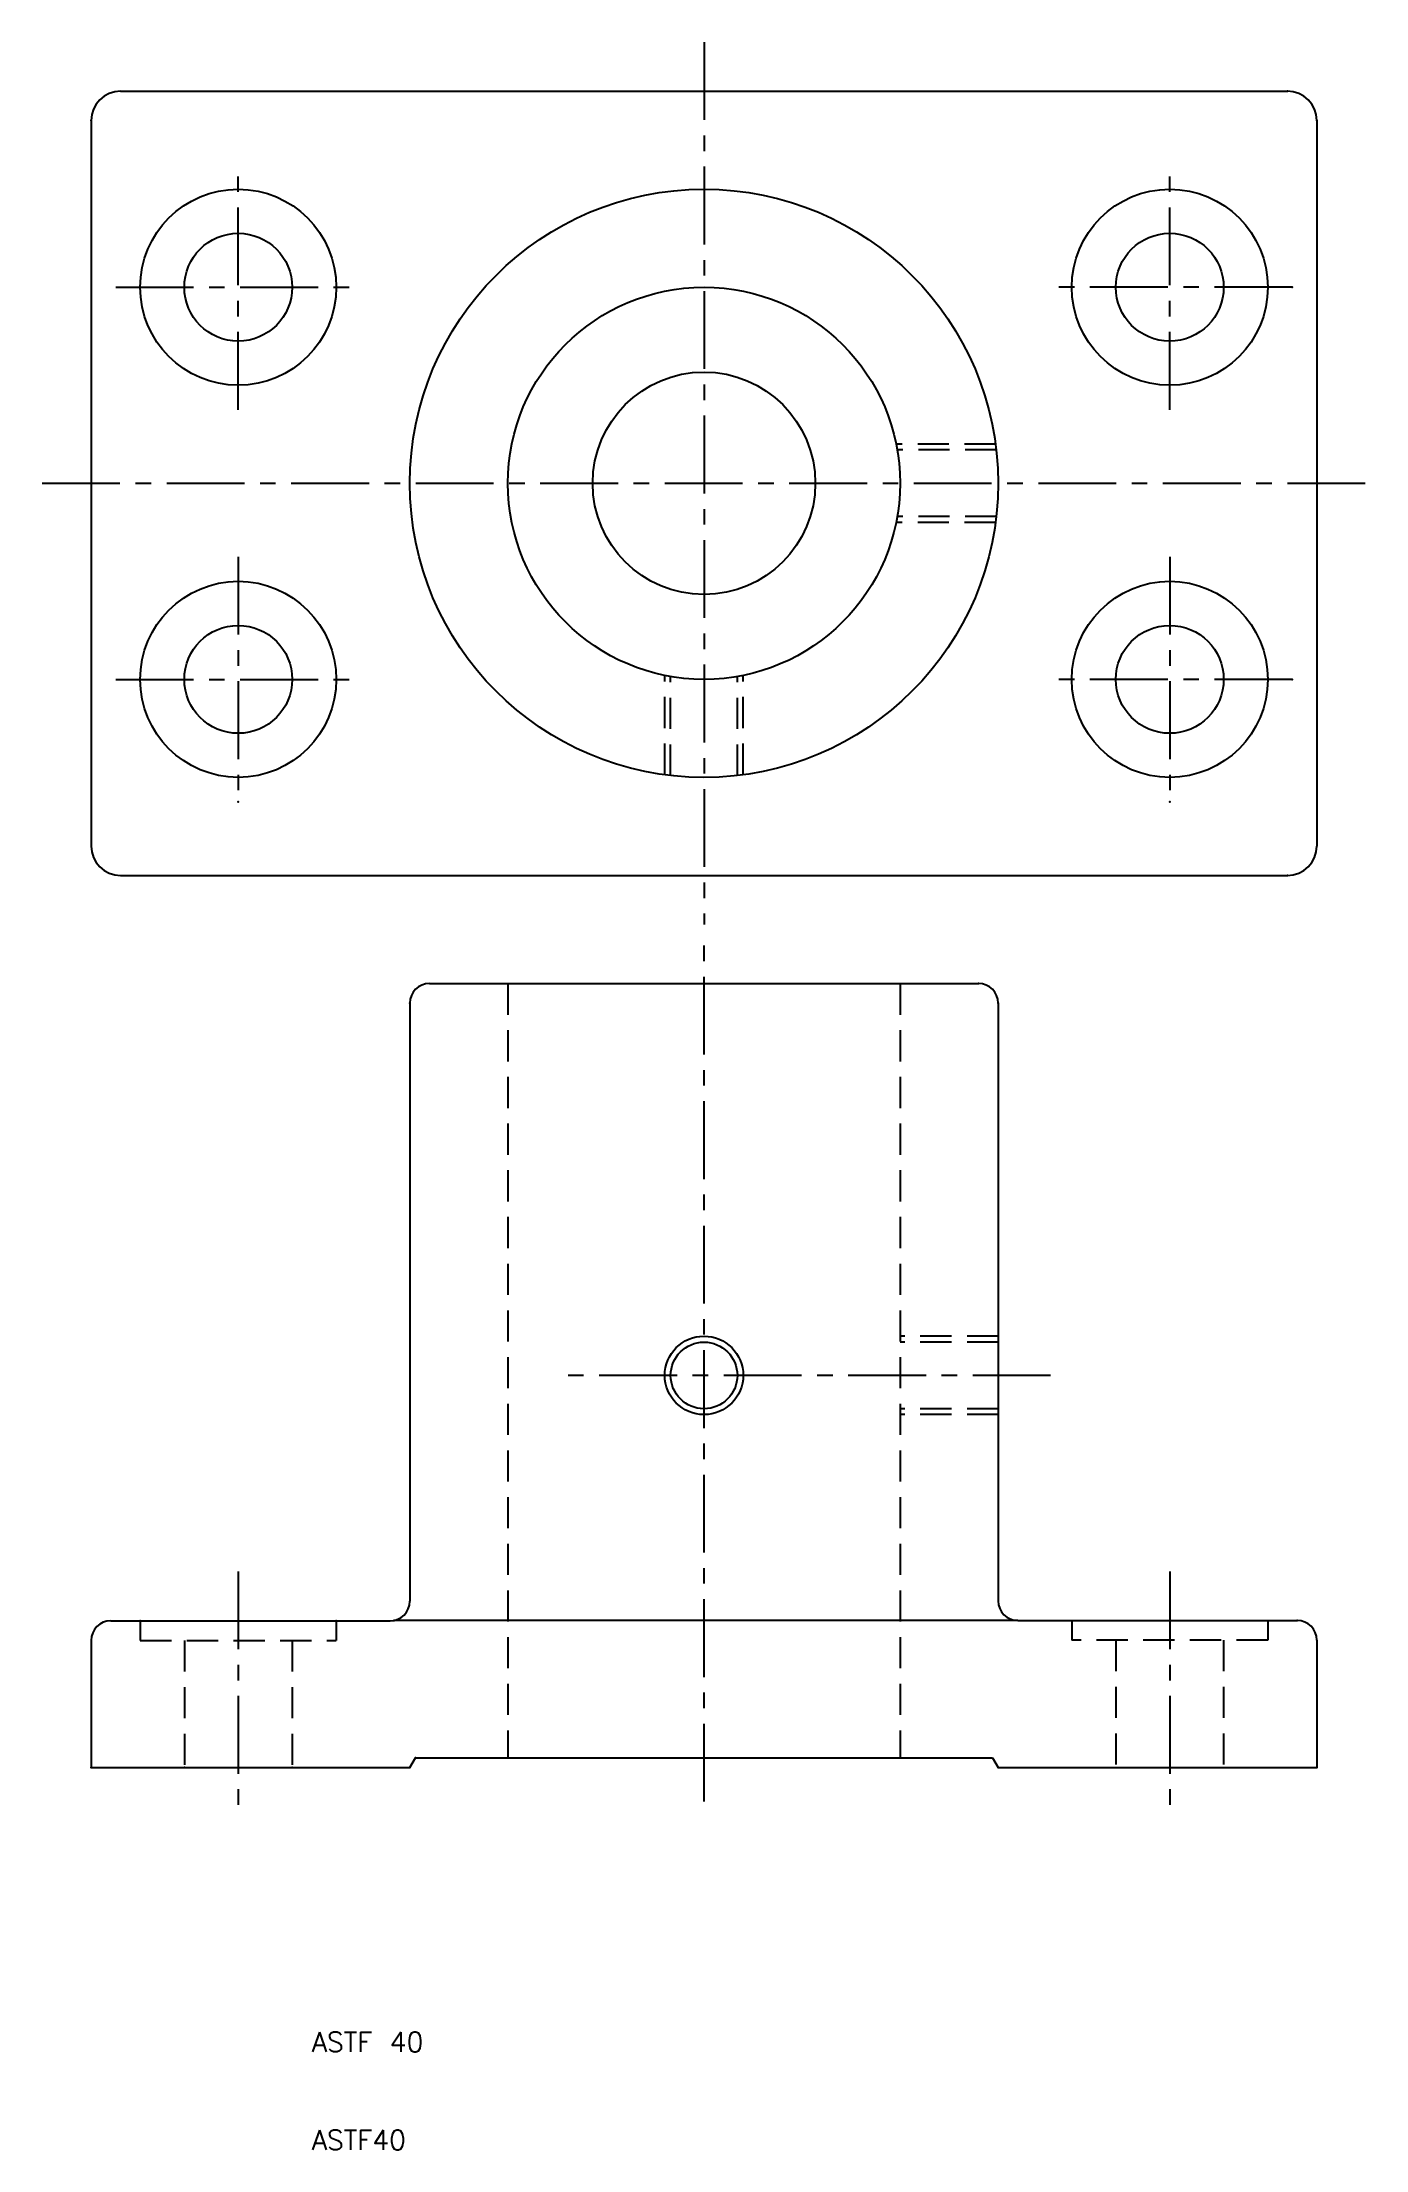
# Model space of a CAD drawing. Extents: x -18 to 118, y 10 to 225.
import ezdxf

# ---------------------------------------------------------------- set-up
doc = ezdxf.new("R2010")
doc.units = 0
doc.header["$LTSCALE"] = 0.25
doc.linetypes.add('CENTER', pattern=[50.8, 31.75, -6.35, 6.35, -6.35])
doc.linetypes.add('DASHED', pattern=[19.05, 12.7, -6.35])
doc.layers.get('0').update_dxf_attribs({"linetype": 'CONTINUOUS'})
doc.layers.add('CENTER', color=1, linetype='CENTER')
doc.styles.get("Standard").update_dxf_attribs({"font": 'txt.shx', "bigfont": 'extfont.shx'})

msp = doc.modelspace()

# ---------------------------------------------------------------- linework, layer by layer
for p, q in [((-9.5, 220), (109.5, 220)), ((-12.5, 217), (-12.5, 143)), ((112.5, 217), (112.5, 143)), ((-9.5, 140), (109.5, 140)), ((20, 126.97), (20, 65.97)), ((22, 128.97), (78, 128.97)), ((80, 126.97), (80, 66)), ((-10.5, 63.97), (18, 63.97)), ((82, 64), (18.33, 64)), ((82, 64), (110.5, 64)), ((-12.5, 61.97), (-12.5, 49)), ((112.5, 62), (112.5, 49)), ((20, 49), (20.58, 50)), ((20.58, 50), (79.42, 50)), ((79.42, 50), (80, 49)), ((-12.5, 49), (20, 49)), ((80, 49), (112.5, 49))]:
    msp.add_line(p, q)
at = {"color": 3, "linetype": 'DASHED'}
for p, q in [((79.73, 184), (69.6, 184)), ((79.81, 183.4), (69.71, 183.4)), ((79.81, 176.6), (69.71, 176.6)), ((79.73, 176), (69.6, 176)), ((46, 150.27), (46, 160.4)), ((46.6, 150.19), (46.6, 160.29)), ((53.4, 150.19), (53.4, 160.29)), ((54, 150.27), (54, 160.4)), ((30, 128.97), (30, 50)), ((70, 128.97), (70, 50)), ((80, 93), (70, 93)), ((80, 92.4), (70, 92.4)), ((80, 85.6), (70, 85.6)), ((80, 85), (70, 85)), ((-7.5, 63.97), (-7.5, 61.97)), ((12.5, 63.97), (12.5, 61.97)), ((87.5, 64), (87.5, 62)), ((107.5, 64), (107.5, 62)), ((-7.5, 61.97), (12.5, 61.97)), ((-3, 61.97), (-3, 49)), ((8, 61.97), (8, 49)), ((107.5, 62), (87.5, 62)), ((92, 62), (92, 49)), ((103, 62), (103, 49))]:
    msp.add_line(p, q, dxfattribs=at)
for centre, radius in [((2.5, 200), 10), ((50, 180), 30), ((97.5, 200), 10), ((2.5, 200), 5.5), ((97.5, 200), 5.5), ((50, 180), 20), ((50, 180), 11.35), ((2.5, 160), 10), ((97.5, 160), 10), ((2.5, 160), 5.5), ((97.5, 160), 5.5), ((50, 89), 3.4)]:
    msp.add_circle(centre, radius)
at = {"color": 3}
msp.add_circle((50, 89), 4, dxfattribs=at)
for centre, radius, start, end in [((-9.5, 217), 3, 90, 180), ((109.5, 217), 3, 0, 90), ((-9.5, 143), 3, 180, 270), ((109.5, 143), 3, 270, 0), ((22, 126.97), 2, 90, 180), ((78, 126.97), 2, 0, 90), ((18, 65.97), 2, 270, 0), ((82, 66), 2, 180, 270), ((-10.5, 61.97), 2, 90, 180), ((110.5, 62), 2, 0, 90)]:
    msp.add_arc(centre, radius, start, end)
for p in [(109.5, 220), (-12.5, 217), (112.5, 217), (110, 200), (110, 160), (2.5, 147.5), (97.5, 147.5), (109.5, 140), (20, 126.97), (78, 128.97), (80, 126.97), (110.5, 64), (20.58, 50), (-12.5, 49), (-12.5, 49), (20, 49), (80, 49), (112.5, 49), (112.5, 49), (112.5, 49)]:
    msp.add_point(p)
at = {"color": 3, "linetype": 'DASHED'}
for p in [(-7.5, 63.97), (-7.5, 63.97), (12.5, 63.97), (-3, 49), (8, 49)]:
    msp.add_point(p, dxfattribs=at)
at = {"layer": 'CENTER', "color": 1, "linetype": 'CENTER'}
for p, q in [((50, 225), (50, 135)), ((2.5, 187.5), (2.5, 212.5)), ((97.5, 187.5), (97.5, 212.5)), ((-10, 200), (15, 200)), ((110, 200), (85, 200)), ((-17.5, 180), (117.5, 180)), ((2.5, 172.5), (2.5, 147.5)), ((97.5, 172.5), (97.5, 147.5)), ((-10, 160), (15, 160)), ((110, 160), (85, 160)), ((50, 45.53), (50, 133.71)), ((85.35, 89), (35.52, 89)), ((2.5, 69), (2.5, 44)), ((97.5, 69), (97.5, 44))]:
    msp.add_line(p, q, dxfattribs=at)

# ---------------------------------------------------------------- texts
for s, p in [('ASTF 40', (10, 20)), ('ASTF40', (10, 10))]:
    msp.add_text(s, height=2).set_placement(p)

doc.saveas('drawing.dxf')
